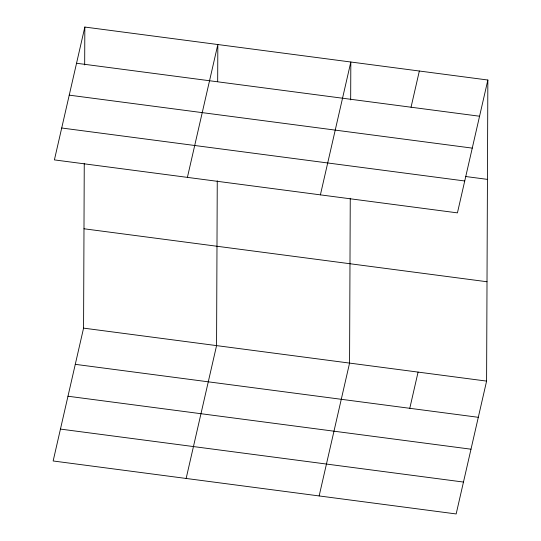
<?xml version="1.0" encoding="UTF-8"?>
<svg xmlns="http://www.w3.org/2000/svg" width="541" height="541" viewBox="0 0 541 541"><rect width="100%" height="100%" fill="white"/><g stroke="black" fill="none" stroke-linecap="round" stroke-linejoin="round"><path stroke-width="0.81" d="M487.854 80.021L457.429 212.87L54.404 159.899L84.836 27.05L487.854 80.021L486.596 381.101L456.164 513.95L53.146 460.979L83.571 328.13L84.261 163.328M84.673 64.94L84.836 27.05M217.259 180.802L216.569 345.611L186.145 478.46M217.678 81.576L217.834 44.531L187.402 177.38M350.257 198.283L349.567 363.092L319.143 495.941M350.669 99.902L350.825 62.012L320.4 194.861M411.045 107.219L419.343 71.013M409.787 408.299L418.078 372.093M76.545 63.256L479.563 116.227M69.234 95.148L472.259 148.119M465.713 176.522L487.441 179.375M61.715 128.007L464.733 180.978M83.99 228.775L487.008 281.746M83.571 328.13L486.596 381.101M75.28 364.336L478.298 417.307M67.977 396.228L470.995 449.199M60.45 429.087L463.468 482.058"/></g></svg>
